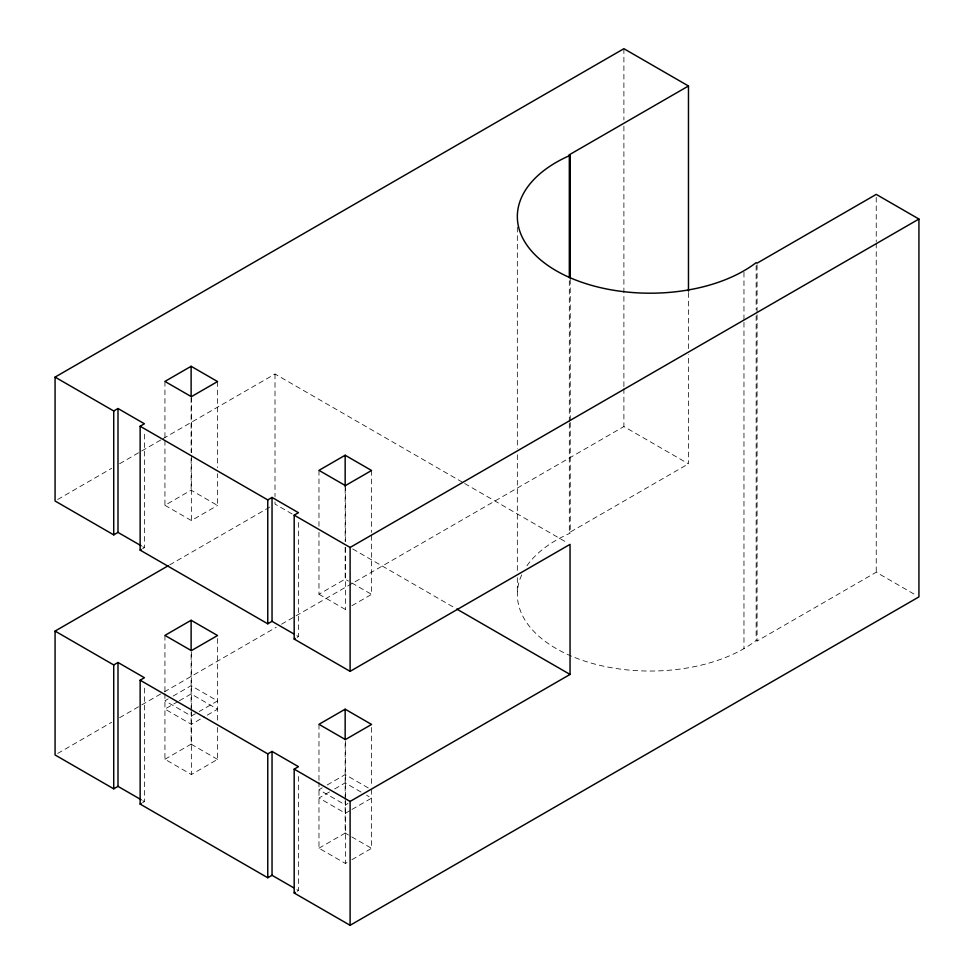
<?xml version="1.0" encoding="UTF-8"?>
<svg xmlns="http://www.w3.org/2000/svg" width="974" height="974" viewBox="0 0 974 974"><rect width="100%" height="100%" fill="white"/><g stroke="black" fill="none" stroke-linecap="round" stroke-linejoin="round"><path stroke-width="0.73" stroke-dasharray="4.87 3.65" d="M217.543 727.456L217.543 759.403L191.354 774.525L164.935 759.27L164.935 693.184M164.935 759.27L191.123 744.148L191.123 712.201M191.123 710.679L191.123 652.203M347.024 862.514L345.393 863.451L318.973 848.196L318.973 782.11M318.973 848.196L345.161 833.087L345.161 801.139M345.161 799.617L345.161 741.141M57.697 499.479L111.693 468.299M119.595 463.734L161.745 439.408M163.06 438.641L275.009 374.016L463.356 482.763M164.935 440.345L164.935 505.299L191.123 490.19L217.543 505.445L217.543 473.717M142.557 548.739L144.42 547.656L144.42 431.324M164.935 505.299L191.354 520.554L217.543 505.445M169.646 564.92L272.367 505.616M318.973 532.291L318.973 594.237L345.161 579.116L348.461 581.028M57.697 753.438L111.681 722.27M119.583 717.716L163.035 692.624M164.35 691.869L276.275 627.244M281.547 624.2L294.708 616.603M296.023 615.836L623.896 426.551L688.472 463.831L688.472 354.609M168.21 698.894L164.935 700.793L191.354 716.036L197.905 712.262M173.116 696.069L191.123 685.672L217.543 700.927L199.207 711.507M178.023 701.511L164.935 709.072L191.354 724.315L204.443 716.754M179.338 700.756L191.123 693.951L217.543 709.206L205.757 716M297.119 637.361L298.458 636.582L298.458 520.262M318.973 594.237L345.393 609.493L347.024 608.543M351.931 605.706L371.569 594.371L371.569 533.935M569.315 423.373L569.315 532.632L688.472 463.831M142.557 802.698L144.42 801.626L144.42 685.294M322.248 787.832L318.973 789.719L345.393 804.974L348.01 803.465M327.154 784.995L345.161 774.598L369.061 788.404M329.443 791.947L318.973 797.998L345.393 813.253L350.628 810.222M334.679 788.928L345.161 782.877L361.512 792.325M351.931 809.467L371.569 798.132L366.541 795.222M297.119 891.32L298.458 890.553L298.458 774.22M351.931 859.677L371.569 848.33L371.569 789.853M521.699 574.891A132.756 76.654 0 0 0 592.192 663.367A132.756 76.654 0 0 0 756.153 640.502L757.066 641.026L876.235 572.237L916.351 595.394M569.315 532.632L570.24 533.168A132.756 76.654 0 0 0 524.998 568.719M464.671 483.518L567.404 542.835M292.127 513.98L275.009 504.094L275.009 498.043M352.71 548.959L455.455 608.275M351.76 582.927L371.569 594.371M142.764 546.706L144.42 547.656M296.802 635.632L298.458 636.582M191.123 744.148L217.543 759.403M345.161 833.087L348.461 834.986M351.76 836.897L371.569 848.33M142.764 800.665L144.42 801.626M296.802 889.603L298.458 890.553M876.235 197.332L876.235 241.613M876.235 243.086L876.235 572.237M757.066 264.697L757.066 313.263M757.066 314.772L757.066 641.026M756.153 265.598L756.153 309.878M756.153 315.783L756.153 640.502M743.966 272.257L743.966 320.823M743.966 322.333L743.966 648.599M688.472 292.626L688.472 348.704M623.896 48.7L623.896 120.021M623.896 126.096L623.896 387.092M623.896 388.614L623.896 426.551M570.24 279.295L570.24 420.987M570.24 422.46L570.24 533.168M569.315 280.731L569.315 421.852M517.328 227.173L517.328 448.722M517.328 454.785L517.328 571.628M517.328 577.704L517.328 594.396M371.569 470.491L371.569 532.425M371.569 727.493L371.569 786.809M345.393 485.6L345.393 541.507M345.393 547.546L345.393 609.493M345.393 741.092L345.393 798.887M345.393 800.409L345.393 863.451M345.161 488.473L345.161 541.349M345.161 547.388L345.161 579.116M318.973 470.357L318.973 526.252M318.973 724.315L318.973 780.588M275.009 374.016L275.009 496.533M217.543 381.552L217.543 467.666M217.543 638.567L217.543 721.369M191.354 396.674L191.354 454.079M191.354 455.589L191.354 520.554M191.354 652.154L191.354 709.961M191.354 711.483L191.354 774.525M191.123 398.025L191.123 452.423M191.123 458.462L191.123 490.19M164.935 381.418L164.935 438.836M164.935 635.389L164.935 691.662"/><path stroke-width="1.46" d="M191.123 650.681L191.123 620.268L217.543 635.523L191.354 650.632L164.935 635.389L191.123 620.268M345.161 739.619L345.161 709.194L371.569 724.449L345.393 739.57L318.973 724.315L345.161 709.194M141.12 545.744L118 532.401L113.727 534.872L55.068 501.001L55.068 377.108L623.896 48.7L688.472 85.992L688.472 291.141M55.068 377.108L113.727 410.979L118 408.52L144.42 423.775L140.146 426.235L140.146 550.115L267.765 623.798L272.038 621.339L293.503 633.733M191.123 366.297L164.935 381.418L191.354 396.674L217.543 381.552L191.123 366.297L191.123 396.515M569.315 277.7L569.315 154.781L688.472 85.992M140.146 550.115L141.218 549.506M140.146 426.235L267.765 499.918L272.038 497.446L298.458 512.701L294.185 515.161L294.185 639.054L350.104 671.342L570.046 544.356L570.046 674.434L350.104 801.419L294.185 769.131L294.185 893.012L350.104 925.3L918.932 596.892L918.932 219.04L876.235 194.386L757.066 263.175L756.153 262.651A132.756 76.654 0 0 1 556.215 270.748A132.756 76.654 0 0 1 570.24 155.316L569.315 154.781M345.161 455.235L318.973 470.357L345.393 485.6L371.569 470.491L345.161 455.235L345.161 486.963M141.12 799.715L118 786.371L113.727 788.83L55.068 754.96L55.068 631.079L168.332 565.687M55.068 631.079L113.727 664.95L118 662.478L144.42 677.734L140.146 680.205L140.146 804.086L267.765 877.757L272.038 875.297L293.503 887.691M294.185 515.161L350.104 547.449L918.932 219.04M294.185 639.054L295.256 638.433M140.146 804.086L141.218 803.465M140.146 680.205L267.765 753.876L272.038 751.417L298.458 766.672L294.185 769.131M294.185 893.012L295.256 892.403M456.769 609.042L570.046 674.434M570.24 155.316L570.24 277.821M350.104 547.449L350.104 671.342M350.104 801.419L350.104 925.3M272.038 497.446L272.038 621.339M272.038 751.417L272.038 875.297M267.765 499.918L267.765 623.798M267.765 753.876L267.765 877.757M118 408.52L118 532.401M118 662.478L118 786.371M113.727 410.979L113.727 534.872M113.727 664.95L113.727 788.83"/></g></svg>
